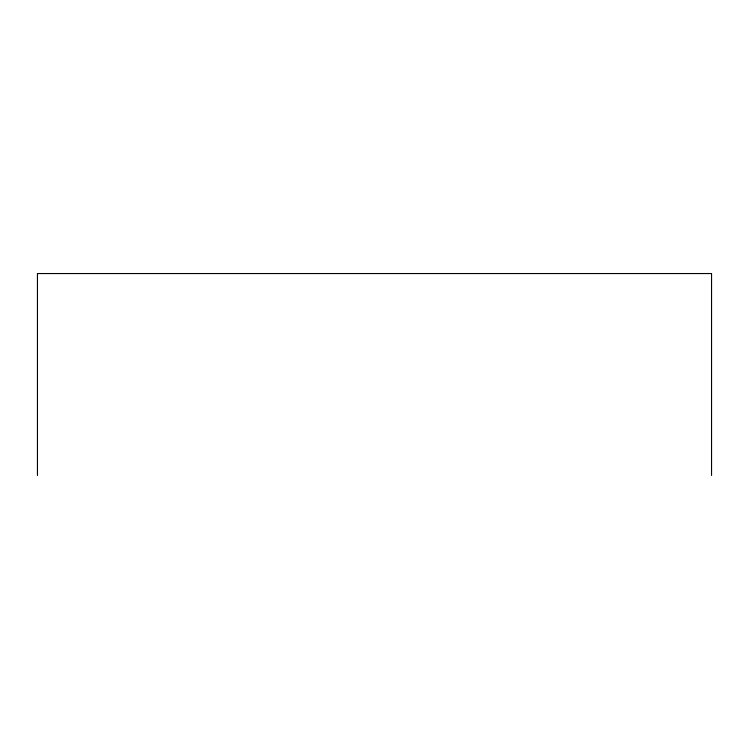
<?xml version="1.0" encoding="UTF-8"?>
<svg xmlns="http://www.w3.org/2000/svg" width="749" height="749" viewBox="0 0 749 749"><rect width="100%" height="100%" fill="white"/><g stroke="black" fill="none" stroke-linecap="round" stroke-linejoin="round"><path stroke-width="1.12" d="M711.55 475.456L711.55 273.544L37.45 273.544L37.45 475.456"/></g></svg>
